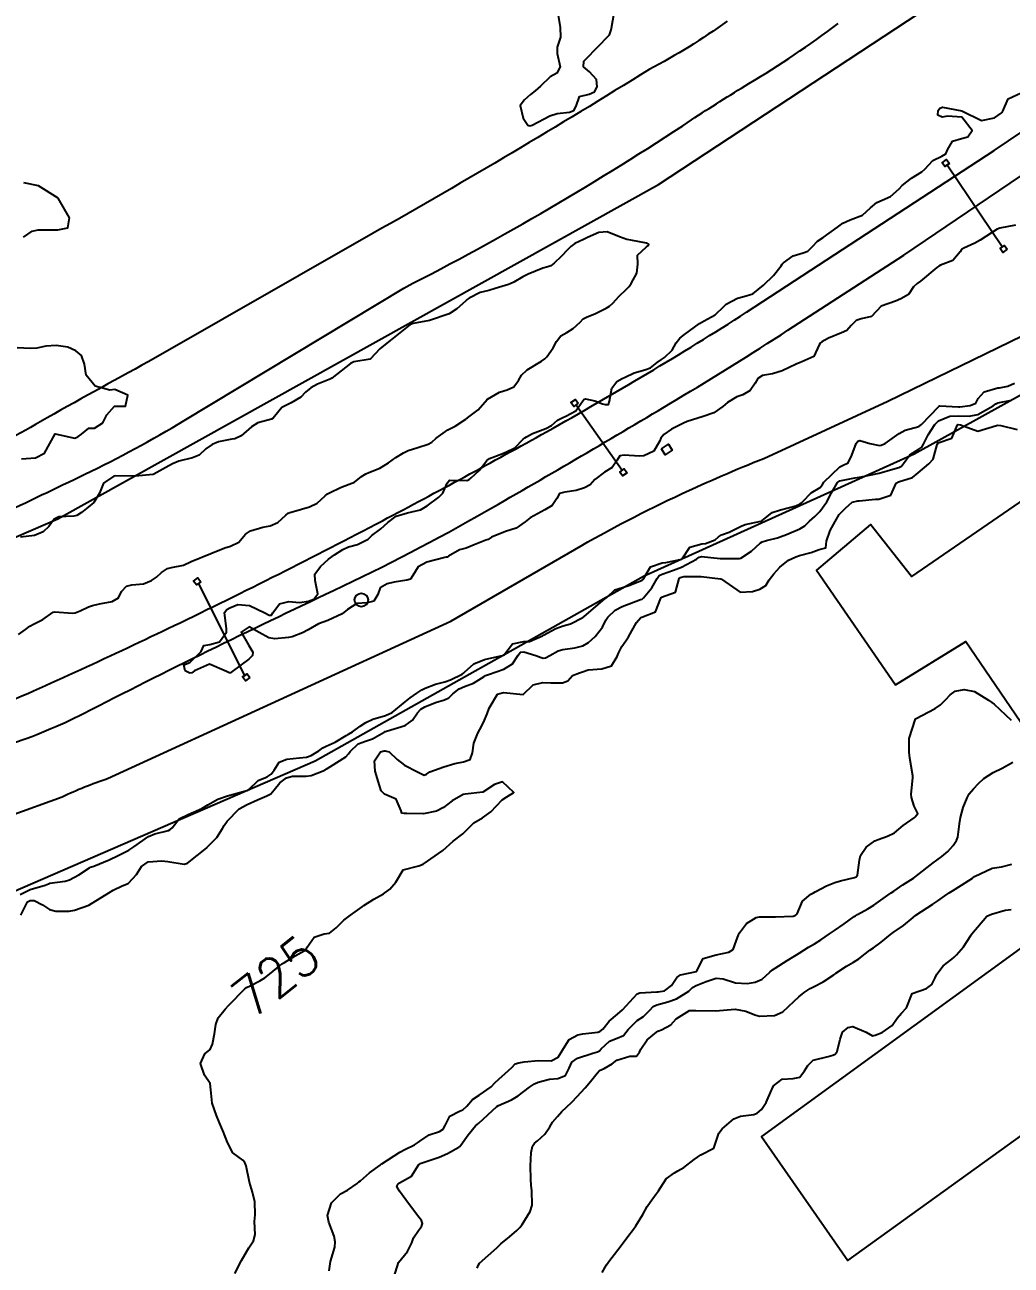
# Model space of a CAD drawing. Header units: metres. Extents: x 307586 to 320046, y 7427249 to 7434250.
# Drawn here: x 312904.1 to 313004.6, y 7432056.7 to 7432183.1 of the extents above; entities that cross this region are included whole.
import ezdxf
from ezdxf.enums import TextEntityAlignment as Align

# ---------------------------------------------------------------- set-up
doc = ezdxf.new("R2010")
doc.units = ezdxf.units.M
doc.header["$MEASUREMENT"] = 0
for name, color, linetype in [('Armario', 62, 'Continuous'), ('Cotas', 45, 'Continuous'), ('Curvas de Nivel 1m', 11, 'Continuous'), ('Curvas de Nivel 5m', 15, 'Continuous'), ('Divisa', 42, 'FENCELINE2'), ('Edificações', 30, 'Continuous'), ('Linha Férrea', 20, 'Continuous'), ('Portico', 45, 'Continuous'), ('Postes', 20, 'Continuous'), ('Vias Primárias', 230, 'Continuous')]:
    doc.layers.add(name, color=color, linetype=linetype)
doc.styles.add('Style-STANDARD', font='STANDARD.shx')
doc.linetypes.add('FENCELINE2', pattern='A,0.25,-0.1,[132,ltypeshp.shx,S=0.1,R=0,X=-0.1,Y=0],-0.1,1', length=1.45)

msp = doc.modelspace()

# ---------------------------------------------------------------- linework, layer by layer
at = {"layer": 'Armario'}
msp.add_lwpolyline([(312968.94, 7432139.91), (312969.66, 7432140.37), (312970.05, 7432139.76), (312969.32, 7432139.29)], close=True, dxfattribs=at)
at = {"layer": 'Curvas de Nivel 1m', "flags": 128}
for points, elevation in [([(312958.41, 7432184.1), (312958.62, 7432182.83), (312958.65, 7432181.84), (312958.33, 7432180.83), (312958.31, 7432180.17), (312958.62, 7432178.83), (312958.28, 7432178.17), (312957.61, 7432177.79), (312956.61, 7432176.85), (312956.09, 7432176.37), (312955.59, 7432176), (312954.99, 7432175.47), (312954.56, 7432174.88), (312954.86, 7432173.58), (312955.34, 7432172.87), (312955.55, 7432172.81), (312955.76, 7432172.87), (312957.56, 7432173.84), (312958.32, 7432174.08), (312959.57, 7432174.21), (312960.02, 7432174.37), (312960.26, 7432174.81), (312960.6, 7432175.8), (312961.59, 7432176.05), (312962.11, 7432176.28), (312962.41, 7432176.79), (312962.34, 7432177.52), (312961.62, 7432178.31), (312961.01, 7432178.81), (312961.05, 7432179.39), (312961.64, 7432180), (312962.01, 7432180.43), (312962.39, 7432180.79), (312963.67, 7432182.07), (312963.83, 7432182.61), (312963.86, 7432182.77), (312964.14, 7432184.31)], 722), ([(313005.02, 7432162.69), (313003.43, 7432162.4), (313003.16, 7432162.29), (313001.42, 7432161.17), (313000.88, 7432160.86), (312999.77, 7432160.34), (312999.54, 7432160.21), (312999.41, 7432159.99), (312998.64, 7432159.1), (312997.39, 7432158.6), (312997.22, 7432158.53), (312997.03, 7432158.37), (312995.37, 7432156.99), (312995.01, 7432156.75), (312994.64, 7432156.4), (312994.12, 7432155.64), (312993.34, 7432155.2), (312992.8, 7432154.96), (312991.33, 7432154.44), (312990.37, 7432153.4), (312989.32, 7432153.15), (312988.8, 7432152.98), (312988.27, 7432152.47), (312987.84, 7432151.95), (312987.31, 7432151.72), (312985.99, 7432151.19), (312985.3, 7432150.8), (312985.12, 7432150.68), (312985.02, 7432150.51), (312984.48, 7432149.31), (312983.27, 7432148.75), (312983.09, 7432148.71), (312982.68, 7432148.54), (312981.26, 7432147.86), (312980.26, 7432147.56), (312979.25, 7432147.37), (312978.76, 7432147.07), (312978.49, 7432146.59), (312978, 7432145.83), (312977.23, 7432145.42), (312976.64, 7432145.19), (312975.67, 7432144.62), (312975.21, 7432144.23), (312974.28, 7432143.56), (312973.2, 7432143.2), (312971.58, 7432142.67), (312971.19, 7432142.51), (312969.97, 7432141.91), (312969.18, 7432141.36), (312968.88, 7432141), (312968.79, 7432140.7), (312968.19, 7432139.67), (312967.15, 7432139.19), (312966.71, 7432139.16), (312965.15, 7432139.27), (312964.71, 7432139.2), (312964.43, 7432138.76), (312963.91, 7432137.99), (312963.13, 7432137.54), (312962.17, 7432136.78), (312961.67, 7432136.23), (312961.11, 7432135.93), (312960.25, 7432135.67), (312959.1, 7432135.48), (312958.57, 7432135.36), (312958.27, 7432134.83), (312957.8, 7432134.12), (312957.08, 7432133.69), (312955.56, 7432132.86), (312955.07, 7432132.45), (312954.13, 7432131.81), (312953.06, 7432131.49), (312951.64, 7432130.91), (312951.28, 7432130.68), (312951.05, 7432130.58), (312949.86, 7432130.11), (312949.04, 7432129.79), (312948.37, 7432129.61), (312947.25, 7432128.96), (312947.1, 7432128.88), (312947.02, 7432128.86), (312946.88, 7432128.82), (312945.02, 7432128.36), (312944.14, 7432127.87), (312943.62, 7432127), (312943.37, 7432126.63), (312943, 7432126.51), (312941.71, 7432126.31), (312940.99, 7432126.14), (312940.28, 7432125.75), (312940.03, 7432125.05), (312939.63, 7432124.39), (312938.96, 7432124.22), (312937.9, 7432124.13), (312936.96, 7432123.54), (312936.41, 7432123.09), (312934.95, 7432122.42), (312933.99, 7432122.07), (312932.94, 7432121.47), (312932.37, 7432121.14), (312931.32, 7432120.76), (312930.93, 7432120.68), (312929.54, 7432120.55), (312928.92, 7432120.63), (312927.96, 7432121.19), (312926.94, 7432121.76), (312926.1, 7432121.21), (312926.91, 7432119.87), (312927.29, 7432119.2), (312927.26, 7432118.83), (312926.9, 7432118.46), (312925.21, 7432117.23), (312925.02, 7432117.08), (312924.88, 7432117.08), (312924.61, 7432117.23), (312922.89, 7432117.97), (312921.36, 7432117.27), (312921.08, 7432117.08), (312920.88, 7432117.03), (312920.41, 7432117.28), (312920.28, 7432117.9), (312920.89, 7432118.13), (312922.05, 7432119.26), (312922.31, 7432119.86), (312922.91, 7432119.96), (312923.92, 7432120.24), (312924.62, 7432121.23), (312924.61, 7432121.56), (312924.4, 7432123.24), (312924.66, 7432123.53), (312924.96, 7432123.71), (312925.78, 7432124.04), (312926.96, 7432123.95), (312928.53, 7432123.18), (312928.95, 7432122.96), (312929.19, 7432122.94), (312929.35, 7432123.18), (312930.02, 7432124.11), (312930.96, 7432124.35), (312932.07, 7432124.25), (312932.97, 7432124.39), (312933.51, 7432124.58), (312933.94, 7432125.12), (312933.64, 7432126.48), (312933.62, 7432127.12), (312934.21, 7432127.92), (312935.02, 7432128.65), (312935.64, 7432129.1), (312936.48, 7432129.64), (312937.04, 7432129.91), (312937.97, 7432130.14), (312939.05, 7432130.69), (312939.23, 7432130.88), (312939.44, 7432131.06), (312940.36, 7432131.74), (312941.07, 7432132.39), (312941.92, 7432133.03), (312943.08, 7432133.38), (312944.38, 7432133.7), (312945.08, 7432134.11), (312946.25, 7432134.97), (312946.66, 7432135.4), (312947.11, 7432136.42), (312947.36, 7432136.72), (312949.12, 7432136.67), (312949.32, 7432136.73), (312949.55, 7432136.94), (312950.37, 7432137.69), (312951.14, 7432138.71), (312951.43, 7432138.92), (312952.67, 7432139.38), (312953.15, 7432139.58), (312954.02, 7432140.02), (312954.85, 7432140.87), (312955.03, 7432141.02), (312955.18, 7432141.11), (312955.79, 7432141.47), (312957.18, 7432141.96), (312957.73, 7432142.29), (312958.36, 7432142.83), (312958.91, 7432143.11), (312959.2, 7432143.22), (312960.22, 7432143.79), (312960.95, 7432144.8), (312961.06, 7432144.95), (312961.22, 7432145), (312962.15, 7432144.79), (312962.93, 7432144.49), (312963.21, 7432144.41), (312963.56, 7432144.42), (312963.64, 7432144.77), (312963.89, 7432146.1), (312964.41, 7432146.76), (312964.94, 7432147.06), (312965.25, 7432147.21), (312966.18, 7432147.66), (312967.26, 7432147.95), (312967.83, 7432148.14), (312968.52, 7432148.71), (312968.96, 7432149.01), (312969.27, 7432149.21), (312970.03, 7432149.94), (312970.44, 7432150.69), (312970.81, 7432151.17), (312971.3, 7432151.54), (312972.83, 7432152.66), (312973.32, 7432152.95), (312974.41, 7432153.55), (312975.33, 7432154.44), (312975.53, 7432154.63), (312976.71, 7432155.24), (312977.35, 7432155.41), (312978.26, 7432155.68), (312979.36, 7432156.58), (312980.38, 7432157.57), (312981.14, 7432158.56), (312981.24, 7432158.71), (312981.39, 7432158.86), (312982.39, 7432159.55), (312983.4, 7432159.88), (312983.88, 7432160.05), (312984.33, 7432160.52), (312984.86, 7432161.07), (312985.42, 7432161.44), (312986.89, 7432162.49), (312987.44, 7432162.89), (312988.19, 7432163.22), (312989.45, 7432163.72), (312990.25, 7432164.45), (312990.9, 7432165.01), (312991.46, 7432165.23), (312992.28, 7432165.62), (312993.18, 7432166.41), (312993.49, 7432166.72), (312994.42, 7432167.47), (312995.5, 7432168.13), (312995.79, 7432168.39), (312996.6, 7432169.29), (312997.52, 7432169.73), (312997.93, 7432169.95), (312998.12, 7432170.35), (312998.63, 7432171.26), (312999.54, 7432171.52), (313000.18, 7432171.7), (313000.61, 7432172.33), (312999.57, 7432173.71), (312998.12, 7432173.8), (312997.57, 7432173.7), (312997.11, 7432173.91), (312997.14, 7432174.37), (312997.32, 7432174.62), (312997.58, 7432174.72), (312999.57, 7432174.34), (313001.56, 7432173.34), (313002.91, 7432173.64), (313003.57, 7432174.09), (313003.68, 7432174.18), (313003.75, 7432174.29), (313004.29, 7432175.58), (313005.6, 7432176.18)], 723), ([(312903.92, 7432161.48), (312904.82, 7432162.07), (312905.41, 7432162.22), (312906.64, 7432162.23), (312907.41, 7432162.21), (312908.43, 7432162.42), (312908.6, 7432163.43), (312907.45, 7432165.44), (312905.47, 7432166.71), (312903.97, 7432166.99)], 722), ([(312903.42, 7432120.98), (312904.14, 7432121.48), (312904.57, 7432121.83), (312904.93, 7432122.03), (312905.89, 7432122.5), (312906.95, 7432123.25), (312907.09, 7432123.3), (312908.95, 7432123.15), (312909.19, 7432123.18), (312909.69, 7432123.41), (312910.56, 7432123.8), (312910.96, 7432123.94), (312911.67, 7432124.1), (312912.96, 7432124.34), (312913.61, 7432124.72), (312913.92, 7432125.36), (312914.42, 7432125.91), (312914.98, 7432126.04), (312916.17, 7432126.15), (312916.99, 7432126.49), (312917.47, 7432126.84), (312917.98, 7432127.31), (312918.61, 7432127.7), (312919.01, 7432127.8), (312920.24, 7432128.06), (312921.01, 7432128.41), (312923.02, 7432129.25), (312924.46, 7432129.81), (312925.03, 7432129.97), (312925.87, 7432130.39), (312926.57, 7432131.21), (312927.06, 7432131.56), (312928.33, 7432131.91), (312929.06, 7432132.07), (312929.85, 7432132.38), (312930.66, 7432133.16), (312930.89, 7432133.35), (312931.08, 7432133.42), (312931.44, 7432133.52), (312933.08, 7432133.98), (312933.86, 7432134.35), (312934.68, 7432135.11), (312934.9, 7432135.31), (312935.1, 7432135.42), (312936.23, 7432135.97), (312937.11, 7432136.31), (312937.67, 7432136.52), (312938.39, 7432137.07), (312938.82, 7432137.36), (312939.13, 7432137.49), (312940.25, 7432137.93), (312941.14, 7432138.49), (312941.87, 7432139.03), (312942.66, 7432139.51), (312943.15, 7432139.73), (312944.12, 7432140.03), (312945.16, 7432140.37), (312945.56, 7432140.59), (312946, 7432140.98), (312947.18, 7432141.83), (312947.91, 7432142.22), (312949, 7432142.94), (312949.11, 7432143.02), (312949.19, 7432143.07), (312950.27, 7432143.87), (312951.17, 7432144.92), (312951.19, 7432144.95), (312951.21, 7432144.97), (312952.46, 7432145.66), (312953.23, 7432145.91), (312953.89, 7432146.22), (312954.38, 7432146.88), (312954.7, 7432147.42), (312955.25, 7432147.96), (312956.74, 7432148.85), (312957.05, 7432149.06), (312957.27, 7432149.29), (312957.92, 7432150.19), (312958.26, 7432150.83), (312958.7, 7432151.43), (312959.3, 7432151.77), (312959.96, 7432152.16), (312960.66, 7432152.81), (312960.97, 7432153.15), (312961.32, 7432153.32), (312962.22, 7432153.69), (312963.33, 7432154.22), (312963.67, 7432154.43), (312964.01, 7432154.76), (312964.63, 7432155.47), (312965.35, 7432156.13), (312965.66, 7432156.44), (312965.88, 7432156.74), (312966.43, 7432157.79), (312966.55, 7432158.73), (312966.51, 7432159.62), (312967.41, 7432160.47), (312967.56, 7432160.57), (312967.65, 7432160.72), (312967.41, 7432160.86), (312965.82, 7432161.15), (312965.42, 7432161.22), (312964.69, 7432161.49), (312963.43, 7432162.02), (312962.58, 7432161.94), (312961.42, 7432161.43), (312960.99, 7432161.23), (312960.13, 7432160.81), (312959.71, 7432160.52), (312959.4, 7432160.21), (312958.73, 7432159.49), (312958.03, 7432158.83), (312957.67, 7432158.55), (312957.38, 7432158.46), (312956.85, 7432158.32), (312955.37, 7432157.71), (312954.81, 7432157.43), (312953.91, 7432156.88), (312953.54, 7432156.71), (312953.36, 7432156.66), (312952.01, 7432156.25), (312951.35, 7432156.05), (312950.46, 7432155.82), (312949.34, 7432155.25), (312949.16, 7432155.11), (312948.98, 7432154.94), (312948.11, 7432154.17), (312947.32, 7432153.65), (312945.31, 7432152.99), (312943.64, 7432152.67), (312943.31, 7432152.52), (312941.43, 7432151.04), (312941.35, 7432150.98), (312941.29, 7432150.93), (312940.25, 7432150.08), (312939.31, 7432149.06), (312939.28, 7432149.04), (312939.26, 7432149.03), (312937.59, 7432148.75), (312937.26, 7432148.61), (312935.36, 7432147.11), (312935.29, 7432147.06), (312935.24, 7432147.04), (312933.88, 7432146.48), (312933.23, 7432146.11), (312932.67, 7432145.69), (312932.2, 7432145.15), (312931.21, 7432144.58), (312930.27, 7432144.1), (312929.52, 7432143.18), (312929.36, 7432143.01), (312929.19, 7432142.93), (312927.82, 7432142.56), (312927.18, 7432142.13), (312926.1, 7432141.22), (312925.47, 7432140.93), (312925.17, 7432140.87), (312923.8, 7432140.61), (312923.16, 7432140.34), (312922.5, 7432139.91), (312921.82, 7432139.27), (312921.14, 7432138.97), (312919.77, 7432138.66), (312919.13, 7432138.39), (312918.45, 7432137.99), (312917.21, 7432137.32), (312917.15, 7432137.29), (312917.12, 7432137.28), (312915.35, 7432137.12), (312915.12, 7432137.11), (312913.34, 7432137.14), (312913.12, 7432137.12), (312912.08, 7432136.42), (312911.66, 7432135.39), (312911.08, 7432134.42), (312910.52, 7432133.97), (312909.84, 7432133.41), (312909.36, 7432133.12), (312909.07, 7432133.05), (312907.52, 7432132.98), (312907.06, 7432132.75), (312906.5, 7432132), (312905.92, 7432131.46), (312905.04, 7432131.07), (312903.62, 7432130.9)], 722), ([(312903.74, 7432138.88), (312905.14, 7432138.97), (312906.06, 7432139.46), (312907.16, 7432141.44), (312909.16, 7432140.99), (312909.47, 7432141.11), (312909.84, 7432141.41), (312910.58, 7432142), (312911.17, 7432142.01), (312912.01, 7432142.55), (312912.41, 7432143.38), (312913.2, 7432144.25), (312914.31, 7432144.25), (312914.55, 7432145.36), (312913.22, 7432145.96), (312912.72, 7432145.88), (312911.23, 7432146.29), (312910.33, 7432147.41), (312910.14, 7432148.53), (312909.85, 7432149.41), (312909.27, 7432149.9), (312908.44, 7432150.26), (312907.27, 7432150.43), (312906.19, 7432150.37), (312905.27, 7432150.16), (312904.63, 7432150.11), (312903.27, 7432150.2)], 722), ([(312903.6, 7432094.48), (312904.61, 7432094.99), (312906.14, 7432095.45), (312906.46, 7432095.59), (312906.62, 7432095.65), (312908.19, 7432095.85), (312908.62, 7432095.98), (312909.56, 7432096.48), (312910.64, 7432097.2), (312910.77, 7432097.27), (312911.08, 7432097.39), (312912.65, 7432098.03), (312913.56, 7432098.46), (312914.66, 7432099.01), (312915.16, 7432099.34), (312916.68, 7432100.39), (312917.33, 7432100.66), (312918.69, 7432101.02), (312918.89, 7432101.1), (312919.09, 7432101.3), (312919.78, 7432102.21), (312920.71, 7432102.64), (312922.11, 7432103.26), (312922.72, 7432103.63), (312923.74, 7432104.22), (312924.73, 7432104.56), (312926.57, 7432105.04), (312926.73, 7432105.1), (312926.8, 7432105.13), (312926.88, 7432105.2), (312927.83, 7432106.1), (312928.75, 7432106.48), (312929.18, 7432106.75), (312929.48, 7432107.17), (312929.98, 7432107.96), (312930.77, 7432108.29), (312932.05, 7432108.42), (312932.78, 7432108.5), (312933.26, 7432108.64), (312934.04, 7432109.12), (312934.45, 7432109.45), (312934.79, 7432109.6), (312935.7, 7432110), (312936.81, 7432110.71), (312937.04, 7432110.84), (312937.45, 7432111.07), (312938.23, 7432111.66), (312938.82, 7432112.03), (312939.53, 7432112.35), (312940.83, 7432112.74), (312941.51, 7432113.03), (312942.84, 7432114.14), (312943.33, 7432114.53), (312944.03, 7432115), (312944.52, 7432115.33), (312944.86, 7432115.51), (312945.93, 7432115.91), (312946.87, 7432116.17), (312947.45, 7432116.38), (312948.63, 7432116.94), (312948.79, 7432117.04), (312948.89, 7432117.15), (312949.82, 7432118.01), (312950.9, 7432118.43), (312952.9, 7432118.89), (312953.76, 7432120.05), (312954.92, 7432120.26), (312955.51, 7432120.27), (312956.81, 7432120.84), (312956.93, 7432120.92), (312958.17, 7432121.6), (312958.94, 7432121.86), (312959.67, 7432122.08), (312960.95, 7432122.73), (312961.04, 7432122.8), (312962.97, 7432124.46), (312963.15, 7432124.59), (312963.39, 7432124.77), (312964.21, 7432125.53), (312964.99, 7432125.77), (312965.73, 7432126), (312967, 7432126.51), (312967.11, 7432126.61), (312967.17, 7432126.72), (312967.84, 7432127.89), (312969.02, 7432128.28), (312969.38, 7432128.33), (312971.02, 7432128.66), (312971.06, 7432128.68), (312971.84, 7432129.87), (312973.05, 7432130.21), (312973.45, 7432130.25), (312974.41, 7432130.64), (312974.76, 7432130.92), (312975.06, 7432131.13), (312975.86, 7432131.41), (312977.07, 7432132.02), (312977.48, 7432132.19), (312979.07, 7432132.54), (312979.11, 7432132.55), (312979.18, 7432132.58), (312980.23, 7432133.42), (312981.08, 7432133.7), (312982.64, 7432134.09), (312983.09, 7432134.31), (312983.22, 7432134.4), (312983.37, 7432134.53), (312984.21, 7432135.41), (312985.11, 7432135.97), (312985.35, 7432136.27), (312985.51, 7432136.5), (312987.14, 7432138.07), (312987.4, 7432138.22), (312987.97, 7432138.47), (312988.37, 7432139.25), (312988.8, 7432140.46), (312988.95, 7432140.68), (312989.18, 7432140.75), (312990.2, 7432140.45), (312991.17, 7432140.25), (312991.34, 7432140.27), (312991.74, 7432140.43), (312993.18, 7432141.46), (312993.79, 7432141.8), (312995.19, 7432142.19), (312995.46, 7432142.39), (312997.21, 7432144.22), (312997.31, 7432144.27), (312999.21, 7432144.19), (312999.36, 7432144.19), (313000.42, 7432144.33), (313000.99, 7432144.55), (313001.22, 7432145.04), (313001.84, 7432145.7), (313003.24, 7432146.12), (313003.4, 7432146.13), (313004.24, 7432146.28), (313004.93, 7432146.59)], 723), ([(312903.65, 7432092.4), (312904.2, 7432093.47), (312904.34, 7432093.73), (312904.6, 7432093.87), (312905.02, 7432093.89), (312905.85, 7432093.45), (312906.59, 7432092.98), (312907.21, 7432092.81), (312908.58, 7432092.8), (312909.12, 7432092.88), (312910.59, 7432093.4), (312912.61, 7432094.65), (312913.05, 7432094.92), (312913.99, 7432095.36), (312914.43, 7432095.54), (312914.62, 7432095.66), (312915.43, 7432096.54), (312915.94, 7432097.33), (312916.65, 7432097.83), (312918.02, 7432097.93), (312918.65, 7432097.86), (312920.32, 7432097.6), (312920.65, 7432097.67), (312922.6, 7432099.25), (312922.64, 7432099.27), (312922.66, 7432099.3), (312923.63, 7432100.29), (312924.21, 7432101.23), (312924.39, 7432101.54), (312924.7, 7432101.95), (312925.9, 7432103.21), (312926.72, 7432103.66), (312927.78, 7432104.13), (312928.73, 7432104.54), (312929.14, 7432104.76), (312929.47, 7432105.17), (312930.05, 7432105.86), (312930.75, 7432106.39), (312931.35, 7432106.55), (312932.75, 7432106.54), (312933.26, 7432106.62), (312934.48, 7432107.11), (312934.68, 7432107.2), (312934.76, 7432107.25), (312935.22, 7432107.55), (312936.78, 7432108.53), (312937.04, 7432108.81), (312937.22, 7432109.08), (312938.03, 7432109.83), (312938.8, 7432110.13), (312939.5, 7432110.35), (312940.69, 7432111.04), (312940.77, 7432111.09), (312940.81, 7432111.11), (312940.92, 7432111.14), (312942.82, 7432111.72), (312943.59, 7432112.24), (312944.1, 7432113), (312944.44, 7432113.39), (312944.84, 7432113.62), (312945.91, 7432114.04), (312946.85, 7432114.33), (312947.28, 7432114.53), (312947.69, 7432114.95), (312948.34, 7432115.46), (312948.86, 7432115.67), (312949.78, 7432116.02), (312950.88, 7432116.71), (312951.01, 7432116.79), (312951.33, 7432116.91), (312952.89, 7432117.45), (312953.78, 7432118), (312954.35, 7432118.88), (312954.59, 7432119.19), (312954.91, 7432119.22), (312956.15, 7432118.85), (312956.68, 7432118.63), (312956.9, 7432118.58), (312957.12, 7432118.62), (312957.56, 7432118.83), (312958.43, 7432119.31), (312958.91, 7432119.47), (312960.11, 7432119.62), (312960.92, 7432119.82), (312961.53, 7432120.18), (312962.21, 7432120.78), (312962.94, 7432121.74), (312963.29, 7432122.43), (312963.49, 7432122.76), (312964.24, 7432123.48), (312964.96, 7432123.85), (312966.81, 7432124.56), (312966.97, 7432124.6), (312967.05, 7432124.64), (312967.12, 7432124.72), (312967.96, 7432125.74), (312968.53, 7432126.7), (312968.73, 7432126.98), (312969.01, 7432127.12), (312970.17, 7432127.53), (312971.01, 7432127.85), (312972.52, 7432128.66), (312972.81, 7432128.87), (312973.03, 7432128.92), (312974.93, 7432128.72), (312975.02, 7432128.72), (312976.9, 7432128.73), (312977.03, 7432128.76), (312978.14, 7432129.48), (312979.05, 7432130.32), (312979.2, 7432130.43), (312979.65, 7432130.57), (312980.78, 7432130.84), (312981.06, 7432130.92), (312981.68, 7432131.18), (312983.07, 7432131.76), (312983.55, 7432132.05), (312984.03, 7432132.52), (312984.57, 7432133.02), (312985.08, 7432133.51), (312985.79, 7432134.5), (312986.26, 7432135.34), (312986.91, 7432136.48), (312987.12, 7432136.65), (312988.65, 7432136.94), (312989.13, 7432137.02), (312990.34, 7432137.24), (312991.13, 7432137.42), (312992.54, 7432137.82), (312993.14, 7432137.99), (312993.42, 7432138.13), (312993.62, 7432138.41), (312994.26, 7432139.29), (312995.17, 7432139.88), (312995.48, 7432140.08), (312995.65, 7432140.38), (312996.13, 7432141.32), (312996.81, 7432142.37), (312997.2, 7432142.74), (312998.33, 7432143.22), (312999.2, 7432143.27), (313000.3, 7432143.23), (313001.2, 7432143.41), (313002.77, 7432144.3), (313003.02, 7432144.49), (313003.22, 7432144.58), (313004.64, 7432144.86)], 724), ([(312935.09, 7432056.15), (312935.22, 7432057.09), (312935.65, 7432058.56), (312935.71, 7432059.09), (312935.59, 7432059.69), (312935.04, 7432061.1), (312934.92, 7432061.8), (312935.33, 7432063.09), (312936.24, 7432063.99), (312936.94, 7432064.38), (312937.94, 7432065.06), (312938.11, 7432065.21), (312938.26, 7432065.33), (312939.2, 7432066.12), (312940.28, 7432066.92), (312940.35, 7432066.97), (312940.45, 7432067.04), (312942.3, 7432068.24), (312942.79, 7432068.51), (312943.77, 7432069), (312944.1, 7432069.2), (312944.31, 7432069.37), (312945.28, 7432070.02), (312946.32, 7432070.36), (312946.71, 7432070.57), (312946.92, 7432070.95), (312947.39, 7432071.91), (312948.35, 7432072.4), (312948.72, 7432072.56), (312949.13, 7432072.93), (312949.69, 7432073.6), (312950.36, 7432074.06), (312951.58, 7432074.9), (312951.98, 7432075.3), (312952.38, 7432075.69), (312953.02, 7432076.26), (312953.69, 7432076.88), (312954.05, 7432077.23), (312954.41, 7432077.35), (312954.97, 7432077.43), (312956.41, 7432077.58), (312957.7, 7432077.54), (312958.41, 7432077.92), (312958.77, 7432078.47), (312958.96, 7432078.81), (312959.54, 7432079.71), (312960.44, 7432080.2), (312960.94, 7432080.3), (312962.45, 7432080.48), (312962.67, 7432080.55), (312962.98, 7432080.76), (312963.62, 7432081.6), (312964.47, 7432082.31), (312964.99, 7432082.74), (312966.49, 7432084.37), (312966.74, 7432084.47), (312968.49, 7432084.58), (312968.6, 7432084.59), (312969.25, 7432084.69), (312969.97, 7432085.22), (312970.51, 7432086.05), (312970.9, 7432086.3), (312972.52, 7432086.64), (312973.21, 7432087.97), (312974.54, 7432088.36), (312975.83, 7432088.61), (312976.25, 7432088.9), (312976.56, 7432089.74), (312976.8, 7432090.37), (312976.89, 7432090.6), (312977.63, 7432091.54), (312978.59, 7432092.15), (312978.95, 7432092.21), (312980.59, 7432092.21), (312982.36, 7432092.3), (312982.59, 7432092.37), (312982.69, 7432092.43), (312982.78, 7432092.53), (312983.33, 7432093.8), (312984.17, 7432094.51), (312984.46, 7432094.66), (312984.62, 7432094.76), (312985.76, 7432095.36), (312986.63, 7432095.71), (312987.21, 7432095.9), (312988.64, 7432096.24), (312988.8, 7432096.3), (312988.93, 7432096.46), (312989.12, 7432097.99), (312989.24, 7432098.45), (312989.8, 7432099.32), (312990.69, 7432099.95), (312991.03, 7432100.1), (312992, 7432100.42), (312992.7, 7432100.77), (312993.58, 7432101.52), (312994.71, 7432102.29), (312994.81, 7432102.39), (312995.08, 7432102.75), (312994.72, 7432103.49), (312994.42, 7432104.39), (312994.41, 7432104.72), (312994.57, 7432106.39), (312994.56, 7432106.59), (312994.28, 7432108.39), (312994.19, 7432109), (312994.19, 7432110.4), (312994.83, 7432112.39), (312996.84, 7432113.43), (312997.39, 7432113.81), (312997.93, 7432114.35), (312998.37, 7432114.83), (312998.87, 7432115.21), (312999.81, 7432115.39), (313000.87, 7432115.16), (313002.29, 7432114.3), (313002.63, 7432114.07), (313002.85, 7432113.9), (313004.6, 7432112.27)], 726), ([(312941.69, 7432055.47), (312942.16, 7432057.01), (312943.07, 7432058.11), (312943.5, 7432059), (312943.67, 7432059.52), (312944.2, 7432060.27), (312944.51, 7432060.68), (312944.59, 7432060.98), (312944.49, 7432061.26), (312944.22, 7432061.61), (312943.16, 7432063), (312942.25, 7432064.25), (312941.99, 7432064.75), (312942.12, 7432065.01), (312942.19, 7432065.07), (312942.25, 7432065.11), (312943.47, 7432065.8), (312944.22, 7432066.99), (312944.25, 7432067.02), (312944.28, 7432067.03), (312944.36, 7432067.07), (312946.29, 7432067.73), (312947.14, 7432068.11), (312948.3, 7432068.76), (312948.41, 7432068.83), (312948.5, 7432068.94), (312949.24, 7432070.01), (312949.99, 7432070.92), (312950.18, 7432071.07), (312950.34, 7432071.19), (312952.18, 7432072.89), (312952.35, 7432073), (312953.67, 7432073.57), (312954.36, 7432073.98), (312955.49, 7432074.85), (312956.02, 7432075.21), (312956.38, 7432075.36), (312957.54, 7432075.67), (312958.39, 7432075.76), (312959.16, 7432076.04), (312959.54, 7432076.81), (312959.81, 7432077.41), (312960.41, 7432077.81), (312961.97, 7432078.33), (312962.42, 7432078.45), (312962.64, 7432078.55), (312962.82, 7432078.77), (312963.65, 7432079.54), (312964.44, 7432079.84), (312965.07, 7432080.11), (312965.55, 7432080.73), (312966.46, 7432081.64), (312967.13, 7432082.05), (312967.77, 7432082.71), (312968.11, 7432083.07), (312968.48, 7432083.24), (312969.61, 7432083.56), (312970.48, 7432083.87), (312971.75, 7432084.66), (312972.13, 7432085.02), (312972.5, 7432085.21), (312973.51, 7432085.64), (312974.51, 7432085.98), (312975.24, 7432085.89), (312976.51, 7432085.48), (312977.69, 7432085.41), (312978.51, 7432085.56), (312979.21, 7432085.88), (312979.98, 7432086.57), (312980.27, 7432086.82), (312980.53, 7432086.98), (312981.75, 7432087.76), (312982.54, 7432088.23), (312982.72, 7432088.34), (312983, 7432088.53), (312983.95, 7432089.11), (312984.56, 7432089.48), (312985.19, 7432089.88), (312986.07, 7432090.49), (312986.58, 7432090.83), (312987.56, 7432091.5), (312988.59, 7432092.24), (312988.72, 7432092.33), (312988.94, 7432092.46), (312990, 7432093.04), (312990.6, 7432093.41), (312992.04, 7432094.42), (312992.37, 7432094.66), (312992.62, 7432094.84), (312993.56, 7432095.47), (312994.64, 7432096.16), (312994.78, 7432096.25), (312994.96, 7432096.39), (312996.66, 7432097.71), (312997.03, 7432097.99), (312997.54, 7432098.35), (312998.15, 7432098.87), (312998.68, 7432099.47), (312999.03, 7432099.99), (312999.15, 7432100.34), (312999.33, 7432101.71), (312999.43, 7432102.33), (312999.7, 7432103.36), (313000.1, 7432104.33), (313000.32, 7432104.74), (313000.75, 7432105.27), (313001.28, 7432105.79), (313001.82, 7432106.3), (313002.77, 7432106.93), (313003.68, 7432107.38), (313004.78, 7432107.99)], 727), ([(312950.16, 7432056.41), (312950.31, 7432056.77), (312950.42, 7432056.92), (312952.18, 7432058.49), (312952.38, 7432058.69), (312952.59, 7432058.89), (312953.45, 7432059.62), (312954.2, 7432060.26), (312954.52, 7432060.56), (312954.77, 7432060.86), (312955.58, 7432062.21), (312955.78, 7432062.85), (312955.73, 7432064.33), (312955.68, 7432064.85), (312955.64, 7432065.48), (312955.61, 7432066.85), (312955.67, 7432068.22), (312955.82, 7432068.85), (312956.01, 7432069.14), (312956.31, 7432069.39), (312957.08, 7432070.07), (312957.56, 7432070.83), (312957.86, 7432071.3), (312958.34, 7432071.88), (312958.8, 7432072.37), (312959.26, 7432072.81), (312959.82, 7432073.35), (312960.36, 7432073.92), (312961.17, 7432074.79), (312961.73, 7432075.43), (312962.4, 7432076.29), (312962.62, 7432076.55), (312963.1, 7432076.76), (312963.93, 7432077.23), (312964.41, 7432077.63), (312965.72, 7432078.03), (312966.42, 7432078.01), (312966.71, 7432078.43), (312966.85, 7432078.72), (312967.48, 7432079.67), (312968.45, 7432080.48), (312968.58, 7432080.56), (312968.95, 7432080.7), (312969.91, 7432081.23), (312970.46, 7432081.82), (312971.82, 7432082.66), (312972.47, 7432082.68), (312974.47, 7432082.63), (312976.47, 7432082.81), (312977.55, 7432082.59), (312978.47, 7432082.22), (312978.93, 7432082.11), (312980.47, 7432082.18), (312981.32, 7432082.55), (312982.48, 7432083.61), (312982.94, 7432084.07), (312983.51, 7432084.52), (312984.1, 7432084.91), (312984.5, 7432085.12), (312985.43, 7432085.58), (312986.52, 7432086.31), (312986.61, 7432086.39), (312986.74, 7432086.48), (312987.82, 7432087.18), (312988.53, 7432087.6), (312989.06, 7432087.93), (312989.72, 7432088.45), (312990.18, 7432088.81), (312990.55, 7432089.07), (312991.36, 7432089.63), (312992.29, 7432090.41), (312992.58, 7432090.62), (312993.63, 7432091.35), (312994.59, 7432092.15), (312994.89, 7432092.39), (312996.6, 7432093.51), (312997.11, 7432093.85), (312997.83, 7432094.35), (312998.29, 7432094.67), (312998.62, 7432094.88), (312999.52, 7432095.44), (313000.64, 7432096.17), (313000.73, 7432096.23), (313000.84, 7432096.32), (313002.65, 7432097.18), (313003.61, 7432097.32), (313004.66, 7432097.57)], 728), ([(312962.92, 7432055.99), (312963.36, 7432056.76), (312963.68, 7432057.25), (312964.17, 7432057.85), (312964.86, 7432058.74), (312965.41, 7432059.52), (312966.21, 7432060.54), (312966.29, 7432060.64), (312966.35, 7432060.72), (312967.04, 7432061.89), (312967.51, 7432062.71), (312967.79, 7432063.15), (312968.24, 7432063.76), (312968.64, 7432064.31), (312968.87, 7432064.69), (312969.44, 7432065.51), (312970.27, 7432066.15), (312970.62, 7432066.33), (312971.23, 7432066.67), (312972.29, 7432067.48), (312972.97, 7432067.97), (312974.3, 7432068.63), (312974.79, 7432070.16), (312975.13, 7432070.62), (312976.34, 7432071.63), (312977.02, 7432071.92), (312978.35, 7432072.08), (312978.71, 7432072.21), (312979.14, 7432072.57), (312979.62, 7432073.31), (312980.18, 7432074.56), (312980.24, 7432074.7), (312980.38, 7432074.99), (312981.25, 7432075.68), (312982.39, 7432075.74), (312983.04, 7432075.88), (312983.53, 7432076.52), (312983.86, 7432077.06), (312984.41, 7432077.6), (312985.93, 7432078), (312986.42, 7432078.11), (312986.67, 7432078.23), (312986.87, 7432078.48), (312987.15, 7432079.76), (312987.41, 7432080.47), (312987.97, 7432080.95), (312988.46, 7432081.03), (312989.82, 7432080.45), (312990.45, 7432080.09), (312990.73, 7432080.15), (312991.43, 7432080.43), (312992.46, 7432081.16), (312992.97, 7432081.9), (312993.43, 7432082.4), (312993.91, 7432082.96), (312994.49, 7432084.39), (312995.97, 7432084.9), (312996.51, 7432085.33), (312996.86, 7432086.01), (312997.02, 7432086.36), (312997.66, 7432087.22), (312998.54, 7432087.92), (312998.78, 7432088.1), (312999.01, 7432088.34), (312999.73, 7432089.15), (313000.49, 7432090.32), (313000.52, 7432090.38), (313000.57, 7432090.47), (313002.12, 7432092.3), (313002.6, 7432092.5), (313003.98, 7432092.9), (313004.6, 7432092.96)], 729)]:
    msp.add_lwpolyline(points, dxfattribs=dict(at, elevation=elevation))
at = {"layer": 'Curvas de Nivel 5m', "elevation": 725, "flags": 128}
msp.add_lwpolyline([(312925.47, 7432055.88), (312926.16, 7432057.2), (312926.88, 7432058.49), (312927.38, 7432059.19), (312927.53, 7432059.85), (312927.46, 7432061.19), (312927.54, 7432061.87), (312927.49, 7432063.19), (312927.26, 7432064.18), (312926.96, 7432065.19), (312926.62, 7432066.85), (312926.5, 7432067.2), (312926.29, 7432067.43), (312925.25, 7432068.18), (312924.71, 7432069.22), (312924.32, 7432070.27), (312923.9, 7432071.23), (312923.59, 7432071.98), (312923.17, 7432073.24), (312923.03, 7432074.58), (312922.94, 7432075.24), (312922.39, 7432076.08), (312921.97, 7432077.26), (312922.41, 7432078.27), (312922.95, 7432078.71), (312923.18, 7432079.24), (312923.39, 7432080.29), (312923.54, 7432081.24), (312923.76, 7432081.94), (312924.47, 7432082.82), (312924.87, 7432083.22), (312926.49, 7432084.89), (312926.67, 7432085.02), (312927.04, 7432085.19), (312928, 7432085.68), (312928.51, 7432086), (312929.17, 7432086.52), (312929.95, 7432087.17), (312930.27, 7432087.42), (312930.53, 7432087.58), (312931.62, 7432088.23), (312932.54, 7432088.76), (312932.74, 7432088.93), (312932.84, 7432089.13), (312933.54, 7432090.14), (312934.56, 7432090.47), (312935.13, 7432090.54), (312935.8, 7432091.09), (312936.58, 7432091.88), (312937.26, 7432092.4), (312938.21, 7432093.06), (312938.43, 7432093.23), (312938.6, 7432093.36), (312939.63, 7432094.02), (312940.61, 7432094.57), (312941.26, 7432095.03), (312941.89, 7432095.76), (312942.64, 7432097.01), (312944.22, 7432097.42), (312944.65, 7432097.6), (312946.66, 7432098.96), (312947.71, 7432099.92), (312948.69, 7432100.68), (312948.83, 7432100.8), (312948.97, 7432100.94), (312949.82, 7432101.81), (312950.71, 7432102.31), (312951.55, 7432102.91), (312952.73, 7432104.14), (312953.18, 7432104.43), (312953.9, 7432104.88), (312952.75, 7432105.96), (312951.94, 7432105.71), (312950.73, 7432104.92), (312948.94, 7432104.73), (312948.73, 7432104.67), (312947.63, 7432104.05), (312946.72, 7432103.35), (312946.02, 7432102.97), (312944.71, 7432102.71), (312942.99, 7432102.73), (312942.71, 7432102.73), (312942.48, 7432102.78), (312942.43, 7432103.01), (312941.92, 7432104.22), (312940.73, 7432104.72), (312940.39, 7432105.04), (312940.2, 7432105.59), (312939.78, 7432107.05), (312939.7, 7432108.12), (312940.33, 7432109.04), (312940.7, 7432109.13), (312940.78, 7432109.13), (312941.21, 7432109.03), (312942.01, 7432108.26), (312942.77, 7432107.66), (312944.08, 7432107), (312944.76, 7432106.66), (312945, 7432106.75), (312945.35, 7432106.98), (312946.77, 7432107.51), (312947.88, 7432107.84), (312948.77, 7432108), (312949.45, 7432108.26), (312949.68, 7432108.93), (312949.82, 7432109.91), (312950.23, 7432110.93), (312950.44, 7432111.3), (312950.82, 7432112.01), (312951.2, 7432112.91), (312951.4, 7432113.47), (312952.25, 7432114.9), (312952.7, 7432115.05), (312952.86, 7432115.06), (312954.85, 7432114.87), (312955.86, 7432115.86), (312956.87, 7432116.08), (312957.66, 7432116.05), (312958.87, 7432116.05), (312959.4, 7432116.28), (312959.89, 7432116.81), (312960.59, 7432117.09), (312960.89, 7432117.19), (312961.47, 7432117.38), (312962.89, 7432117.49), (312963.86, 7432117.79), (312964.44, 7432118.75), (312964.58, 7432119.08), (312964.92, 7432119.76), (312965.33, 7432120.35), (312965.6, 7432120.74), (312966.42, 7432122.2), (312966.86, 7432122.72), (312966.95, 7432122.74), (312968.36, 7432123.31), (312968.9, 7432124.7), (312968.92, 7432124.75), (312968.97, 7432124.79), (312970.38, 7432125.29), (312970.76, 7432126.68), (312970.9, 7432126.79), (312971, 7432126.84), (312971.24, 7432126.91), (312973.01, 7432126.89), (312974.98, 7432126.65), (312975, 7432126.65), (312975.02, 7432126.65), (312975.07, 7432126.63), (312976.98, 7432125.31), (312978.22, 7432125.35), (312978.99, 7432125.61), (312979.59, 7432125.98), (312979.94, 7432126.57), (312980.39, 7432127.18), (312981.02, 7432127.85), (312981.9, 7432128.55), (312982.65, 7432128.91), (312983.03, 7432129.02), (312984.2, 7432129.35), (312985.04, 7432129.66), (312985.71, 7432129.83), (312985.77, 7432130.5), (312986.14, 7432131.57), (312986.65, 7432132.49), (312987.08, 7432133.22), (312987.71, 7432133.85), (312988.4, 7432134.47), (312988.95, 7432134.6), (312989.1, 7432134.62), (312990.78, 7432134.76), (312991.1, 7432134.78), (312992.34, 7432135.19), (312992.88, 7432136.41), (312993.12, 7432136.53), (312994.55, 7432136.97), (312995.13, 7432137.47), (312996.21, 7432138.37), (312996.65, 7432138.86), (312997.06, 7432140.36), (312997.17, 7432140.53), (312998.53, 7432140.99), (312999.13, 7432142.34), (312999.17, 7432142.37), (312999.19, 7432142.37), (312999.42, 7432142.34), (313001.19, 7432141.69), (313003.1, 7432142.29), (313003.19, 7432142.3), (313003.55, 7432142.29), (313005.19, 7432141.87)], dxfattribs=at)
at = {"layer": 'Divisa'}
for points in [[(312583.49, 7431999.56), (312592.88, 7432003.51), (312590.54, 7432010.48), (312620.9, 7432021.47), (312620.54, 7432022.45), (312636.59, 7432028.26), (312637.7, 7432025.65), (312686.83, 7432043.06), (312731.36, 7432057.69), (312731.51, 7432057.23), (312751.61, 7432064.3), (312752.16, 7432062.73), (312792.99, 7432077.87), (312821.37, 7432087.74), (312827.65, 7432108.6), (312845.21, 7432110.15), (312859.22, 7432115.17), (312879.15, 7432120.59), (312907.43, 7432132.76), (312968.65, 7432166.85), (312997.69, 7432185.94)], [(312720.03, 7432007.44), (312760, 7432027.81), (312781, 7431994.59), (312852.3, 7432067.51), (312863.79, 7432076.54), (312882.19, 7432085.84), (312933.65, 7432108.12), (312967.13, 7432126.93), (312994.7, 7432139.4), (313021.52, 7432154.24), (313021.1, 7432155.83), (313030.95, 7432160.31), (313030.55, 7432161.29), (313049.25, 7432170.57)]]:
    msp.add_lwpolyline(points, dxfattribs=at)
at = {"layer": 'Edificações'}
for points in [[(313027.35, 7432149.5), (312994.45, 7432126.89), (312990.25, 7432132.18), (312984.74, 7432127.55), (312992.79, 7432115.86), (312999.97, 7432120.27), (313015.65, 7432097.32), (313031.65, 7432108.79), (313026.46, 7432115.63), (313042.8, 7432127.33)], [(313006.24, 7432089.5), (312979.14, 7432069.84), (312987.96, 7432057.2), (313014.79, 7432076.51)]]:
    msp.add_lwpolyline(points, close=True, dxfattribs=at)
at = {"layer": 'Linha Férrea'}
for points in [[(312831.22, 7432081.47), (312838.5, 7432083.69), (312855.22, 7432088.46, -0.017666), (312865.88, 7432091.09, 0.009391), (312870.76, 7432092.21), (312885.4, 7432096.7, 0.010973), (312897.3, 7432100.63), (312907.86, 7432104.44, -0.031419), (312912.5, 7432106.32), (312947.48, 7432122.34), (312960.11, 7432129.65, -0.021992), (312971, 7432135.31, -0.013948), (312979.37, 7432138.93), (312992.03, 7432144.77), (313014.43, 7432155.67, 0.020805), (313017.74, 7432157.46, -0.001658), (313030.08, 7432164.73, -0.005063), (313046.28, 7432173.99, 0.015456), (313050.27, 7432176.38), (313075.04, 7432193.18), (313118.77, 7432222.93), (313142.27, 7432239.19), (313159.55, 7432250.99)], [(312577.76, 7431995.27), (312602.57, 7432003.87), (312638.6, 7432016.5), (312677.96, 7432030.69), (312722.29, 7432046.64), (312754.74, 7432058.42), (312791.5, 7432071.78), (312818.67, 7432081.6), (312847.91, 7432092.48), (312861.44, 7432097.26), (312871.59, 7432101.41), (312881.14, 7432105.27), (312884.35, 7432106.55, 0.003925), (312892.72, 7432109.97, 0.003533), (312900.14, 7432113.13, 0.009568), (312919.29, 7432121.9, 0.008897), (312940.51, 7432132.58, 0.006233), (312957.25, 7432141.65, 0.014542), (312977.63, 7432153.81), (313002.87, 7432170.29), (313032.27, 7432190.18)], [(312586.33, 7431994.09), (312631.58, 7432009.64), (312684.61, 7432029.27), (312714.59, 7432039.37), (312749.27, 7432051.77), (312784.8, 7432064.74), (312820.73, 7432077.93), (312834.1, 7432082.44), (312865.58, 7432094.27), (312882.91, 7432101.3, -0.021974), (312894.1, 7432106.06, 0.037651), (312896.77, 7432107.3, -0.047899), (312902.32, 7432109.73, 0.039088), (312910.05, 7432112.95, -0.008524), (312935.52, 7432125.46, 0.020272), (312951.11, 7432133.57, 0.004622), (312970.46, 7432144.9, 0.008989), (312981.84, 7432151.98), (312993.64, 7432159.62), (313035.84, 7432188.22)]]:
    msp.add_lwpolyline(points, format="xyb", dxfattribs=at)
at = {"layer": 'Portico'}
for points in [[(312998.3, 7432168.99), (312997.85, 7432168.66), (312997.57, 7432169.05), (312998.02, 7432169.38)], [(313004.19, 7432160.24), (313003.74, 7432159.91), (313003.46, 7432160.3), (313003.9, 7432160.63)], [(312960.46, 7432144.55), (312960.02, 7432144.23), (312959.73, 7432144.61), (312960.18, 7432144.94)], [(312965.44, 7432137.47), (312964.99, 7432137.14), (312964.7, 7432137.53), (312965.15, 7432137.85)], [(312921.99, 7432126.36), (312921.55, 7432126.03), (312921.26, 7432126.42), (312921.71, 7432126.75)], [(312926.99, 7432116.59), (312926.54, 7432116.27), (312926.26, 7432116.66), (312926.71, 7432116.98)]]:
    msp.add_lwpolyline(points, close=True, dxfattribs=at)
for points in [[(313003.68, 7432160.47), (312998.08, 7432168.82)], [(312964.93, 7432137.69), (312960.24, 7432144.39)], [(312926.48, 7432116.82), (312921.77, 7432126.2)]]:
    msp.add_lwpolyline(points, dxfattribs=at)
at = {"layer": 'Postes'}
msp.add_circle((312938.36, 7432124.5), 0.694, dxfattribs=at)
at = {"layer": 'Vias Primárias'}
for points in [[(312577.68, 7432062.79, -0.016548), (312609.89, 7432075.97, 0.010434), (312635.42, 7432086.05, -0.01315), (312660.41, 7432095.77, -0.000662), (312679.62, 7432102.63, -0.021497), (312698.41, 7432108.42, -0.034799), (312718.33, 7432112.18, -0.014384), (312741.36, 7432114.21, -0.04369), (312772.57, 7432113.33, 0.031763), (312806.99, 7432111.54, 0.015367), (312829.61, 7432112.5, 0.019993), (312848.51, 7432114.64, 0.042219), (312859.83, 7432117.38, -0.015249), (312864.01, 7432118.64, 0.043416), (312892.53, 7432128.97, 0.003603), (312910.18, 7432137.31, 0.023504), (312920.32, 7432142.79), (312942.68, 7432156.28, 0.028266), (312972, 7432173.41, -0.01098), (312977.86, 7432177.11, 0.025601), (312986.96, 7432183.23, 0.014508)], [(312577.68, 7432062.79, -0.016548), (312609.89, 7432075.97, 0.010434), (312635.42, 7432086.05, -0.01315), (312660.41, 7432095.77, -0.000662), (312679.62, 7432102.63, -0.021497), (312698.41, 7432108.42, -0.034799), (312718.33, 7432112.18, -0.014384), (312741.36, 7432114.21, -0.04369), (312772.57, 7432113.33, 0.031763), (312806.99, 7432111.54, 0.015367), (312829.61, 7432112.5, 0.019993), (312848.51, 7432114.64, 0.042219), (312859.83, 7432117.38, -0.015249), (312864.01, 7432118.64, 0.043416), (312892.53, 7432128.97, 0.003603), (312910.18, 7432137.31, 0.023504), (312920.32, 7432142.79), (312942.68, 7432156.28, 0.028266), (312972, 7432173.41, -0.01098), (312977.86, 7432177.11, 0.025601), (312986.96, 7432183.23, 0.014508)], [(312975.64, 7432183.49, -0.038239), (312967.69, 7432178.55, -0.010645), (312939.57, 7432161.87), (312916.69, 7432148.79, 0.004574), (312905.64, 7432142.66, -0.03715), (312889.23, 7432134.67, -0.027185), (312862.36, 7432124.81, 0.015249), (312857.81, 7432123.45, -0.011102), (312847.01, 7432121.43, -0.038327), (312828.32, 7432119.06, -0.016483), (312806, 7432118.09, -0.008051), (312773.3, 7432119.68, 0.032962), (312741.06, 7432120.94, 0.011782), (312717.27, 7432119.03, 0.019523), (312697.25, 7432115.24, 0.005406), (312677.42, 7432109.05, -0.005196), (312658.1, 7432102.59, -0.006458), (312632.42, 7432093.44, -0.018672), (312620.72, 7432089.29), (312610.78, 7432085.76), (312589.81, 7432078.18), (312578.06, 7432074.1, -0.034891)], [(312975.64, 7432183.49, -0.038239), (312967.69, 7432178.55, -0.010645), (312939.57, 7432161.87), (312916.69, 7432148.79, 0.004574), (312905.64, 7432142.66, -0.03715), (312889.23, 7432134.67, -0.027185), (312862.36, 7432124.81, 0.015249), (312857.81, 7432123.45, -0.011102), (312847.01, 7432121.43, -0.038327), (312828.32, 7432119.06, -0.016483), (312806, 7432118.09, -0.008051), (312773.3, 7432119.68, 0.032962), (312741.06, 7432120.94, 0.011782), (312717.27, 7432119.03, 0.019523), (312697.25, 7432115.24, 0.005406), (312677.42, 7432109.05, -0.005196), (312658.1, 7432102.59, -0.006458), (312632.42, 7432093.44, -0.018672), (312620.72, 7432089.29), (312610.78, 7432085.76), (312589.81, 7432078.18), (312578.06, 7432074.1, -0.034891)]]:
    msp.add_lwpolyline(points, format="xyb", dxfattribs=at)

# ---------------------------------------------------------------- texts
at = {"layer": 'Cotas', "style": 'Style-STANDARD'}
msp.add_text('725', height=4, rotation=38.5875, dxfattribs=at).set_placement((312929.65, 7432086.18, 725), align=Align.MIDDLE_CENTER)

doc.saveas('drawing.dxf')
